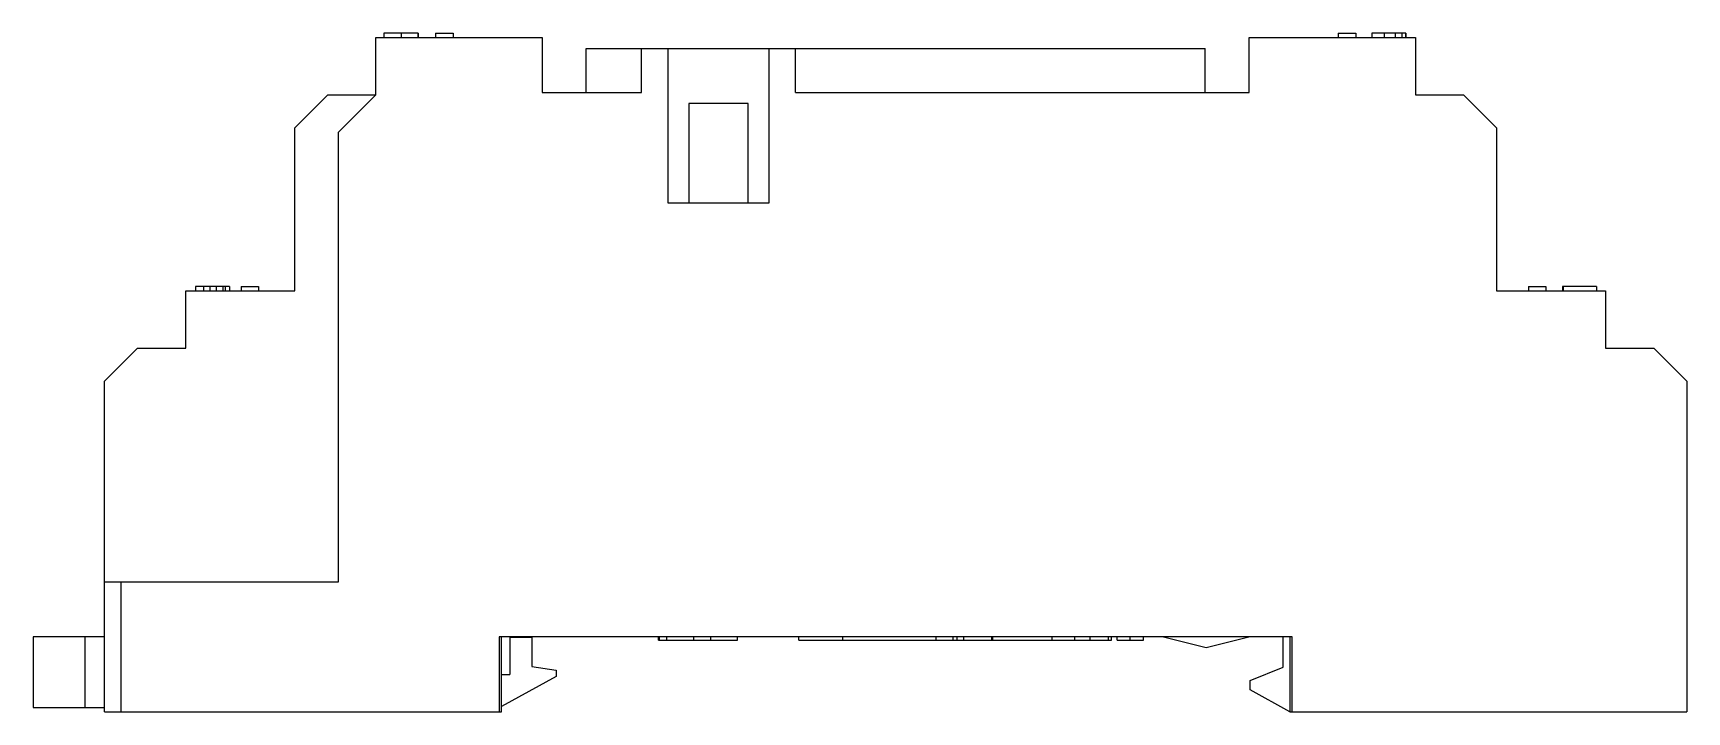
# Model space of a CAD drawing. Header units: millimetres. Extents: x 11 to 86.1, y 51.6 to 82.4.
import ezdxf

# ---------------------------------------------------------------- set-up
doc = ezdxf.new("R2010")
doc.units = ezdxf.units.MM
doc.header["$LTSCALE"] = 8.713824
doc.layers.get('0').update_dxf_attribs({"linetype": 'CONTINUOUS'})

msp = doc.modelspace()

# ---------------------------------------------------------------- linework, layer by layer
at = {"color": 7}
for p, q in [((26.59, 79.603), (26.59, 82.203)), ((26.59, 82.203), (34.14, 82.203)), ((26.942, 82.403), (26.942, 82.203)), ((28.507, 82.403), (26.942, 82.403)), ((27.735, 82.403), (27.735, 82.203)), ((28.483, 82.403), (28.483, 82.203)), ((28.507, 82.403), (28.507, 82.203)), ((29.29, 82.403), (29.29, 82.203)), ((29.29, 82.403), (30.09, 82.403)), ((30.09, 82.403), (30.09, 82.203)), ((34.14, 82.203), (34.14, 79.703)), ((66.24, 82.203), (73.79, 82.203)), ((66.24, 79.703), (66.24, 82.203)), ((70.29, 82.403), (71.09, 82.403)), ((70.29, 82.403), (70.29, 82.203)), ((71.09, 82.403), (71.09, 82.203)), ((73.354, 82.403), (71.813, 82.403)), ((71.813, 82.403), (71.813, 82.203)), ((72.379, 82.403), (72.379, 82.203)), ((72.875, 82.403), (72.875, 82.203)), ((73.167, 82.403), (73.167, 82.203)), ((73.334, 82.403), (73.334, 82.203)), ((73.354, 82.403), (73.354, 82.203)), ((73.79, 82.203), (73.79, 79.603)), ((36.14, 79.703), (36.14, 81.703)), ((36.14, 81.703), (64.24, 81.703)), ((38.64, 79.703), (38.64, 81.703)), ((39.84, 81.703), (39.84, 74.703)), ((44.44, 74.703), (44.44, 81.703)), ((45.64, 79.703), (45.64, 81.703)), ((64.24, 79.703), (64.24, 81.703)), ((34.14, 79.703), (38.64, 79.703)), ((45.64, 79.703), (66.24, 79.703)), ((22.91, 78.103), (24.41, 79.603)), ((24.41, 79.603), (26.59, 79.603)), ((24.89, 77.903), (26.59, 79.603)), ((40.79, 79.203), (40.79, 74.703)), ((43.49, 79.203), (40.79, 79.203)), ((43.49, 74.703), (43.49, 79.203)), ((73.79, 79.603), (75.97, 79.603)), ((75.97, 79.603), (77.47, 78.103)), ((22.91, 70.703), (22.91, 78.103)), ((24.89, 57.503), (24.89, 77.903)), ((77.47, 78.103), (77.47, 70.703)), ((39.84, 74.703), (44.44, 74.703)), ((17.96, 68.103), (17.96, 70.703)), ((17.96, 70.703), (22.91, 70.703)), ((18.397, 70.903), (18.397, 70.703)), ((19.943, 70.903), (18.397, 70.903)), ((18.751, 70.903), (18.751, 70.703)), ((19.042, 70.903), (19.042, 70.703)), ((19.329, 70.903), (19.329, 70.703)), ((19.63, 70.903), (19.63, 70.703)), ((19.734, 70.903), (19.734, 70.703)), ((19.943, 70.903), (19.943, 70.703)), ((20.46, 70.903), (20.46, 70.703)), ((20.46, 70.903), (21.26, 70.903)), ((21.26, 70.903), (21.26, 70.703)), ((77.47, 70.703), (82.42, 70.703)), ((78.92, 70.903), (79.72, 70.903)), ((78.92, 70.903), (78.92, 70.703)), ((79.72, 70.903), (79.72, 70.703)), ((82.014, 70.903), (80.472, 70.903)), ((80.472, 70.903), (80.472, 70.703)), ((80.493, 70.903), (80.493, 70.703)), ((82.014, 70.903), (82.014, 70.703)), ((82.42, 70.703), (82.42, 68.103)), ((14.26, 66.603), (15.76, 68.103)), ((15.76, 68.103), (17.96, 68.103)), ((82.42, 68.103), (84.62, 68.103)), ((84.62, 68.103), (86.12, 66.603)), ((14.26, 51.603), (14.26, 66.603)), ((86.12, 66.603), (86.12, 51.603)), ((14.26, 57.503), (24.89, 57.503)), ((15.01, 57.503), (15.01, 51.603)), ((11.018, 55.003), (11.018, 51.803)), ((14.26, 55.003), (11.018, 55.003)), ((13.368, 55.003), (13.368, 51.803)), ((32.19, 55.003), (32.19, 51.603)), ((68.19, 55.003), (32.19, 55.003)), ((32.29, 51.603), (32.29, 55.003)), ((32.668, 55.003), (32.668, 53.303)), ((32.668, 54.993), (33.668, 54.993)), ((33.668, 54.993), (33.668, 53.66)), ((39.415, 54.853), (39.415, 55.003)), ((39.415, 54.853), (43.013, 54.853)), ((39.464, 54.853), (39.464, 55.003)), ((39.791, 54.853), (39.791, 55.003)), ((41.023, 54.853), (41.023, 55.003)), ((41.797, 54.853), (41.797, 55.003)), ((43.013, 54.853), (43.013, 55.003)), ((45.79, 54.853), (45.79, 55.003)), ((45.79, 54.853), (59.99, 54.853)), ((47.79, 54.853), (47.79, 55.003)), ((52.028, 54.853), (52.028, 55.003)), ((52.792, 55.003), (52.792, 54.853)), ((52.975, 54.853), (52.975, 55.003)), ((53.278, 54.853), (53.278, 55.003)), ((54.563, 54.853), (54.563, 55.003)), ((54.598, 54.853), (54.598, 55.003)), ((57.29, 54.853), (57.29, 55.003)), ((58.324, 54.853), (58.324, 55.003)), ((59.021, 54.853), (59.021, 55.003)), ((59.854, 54.853), (59.854, 55.003)), ((59.99, 54.853), (59.99, 55.003)), ((60.24, 54.853), (60.24, 55.003)), ((60.24, 54.853), (61.44, 54.853)), ((60.84, 54.853), (60.84, 55.003)), ((61.44, 54.853), (61.44, 55.003)), ((64.29, 54.503), (62.29, 55.003)), ((66.29, 55.003), (64.29, 54.503)), ((67.79, 53.633), (67.79, 55.003)), ((68.09, 55.003), (68.09, 51.603)), ((68.19, 51.603), (68.19, 55.003)), ((33.668, 53.66), (34.768, 53.503)), ((34.768, 53.503), (34.768, 53.203)), ((66.29, 53.033), (67.79, 53.633)), ((32.29, 53.303), (32.668, 53.303)), ((34.768, 53.203), (32.29, 51.842)), ((66.29, 52.603), (66.29, 53.033)), ((68.09, 51.603), (66.29, 52.603)), ((11.018, 51.803), (14.26, 51.803)), ((14.26, 51.603), (32.29, 51.603)), ((68.09, 51.603), (86.12, 51.603))]:
    msp.add_line(p, q, dxfattribs=at)

doc.saveas('drawing.dxf')
